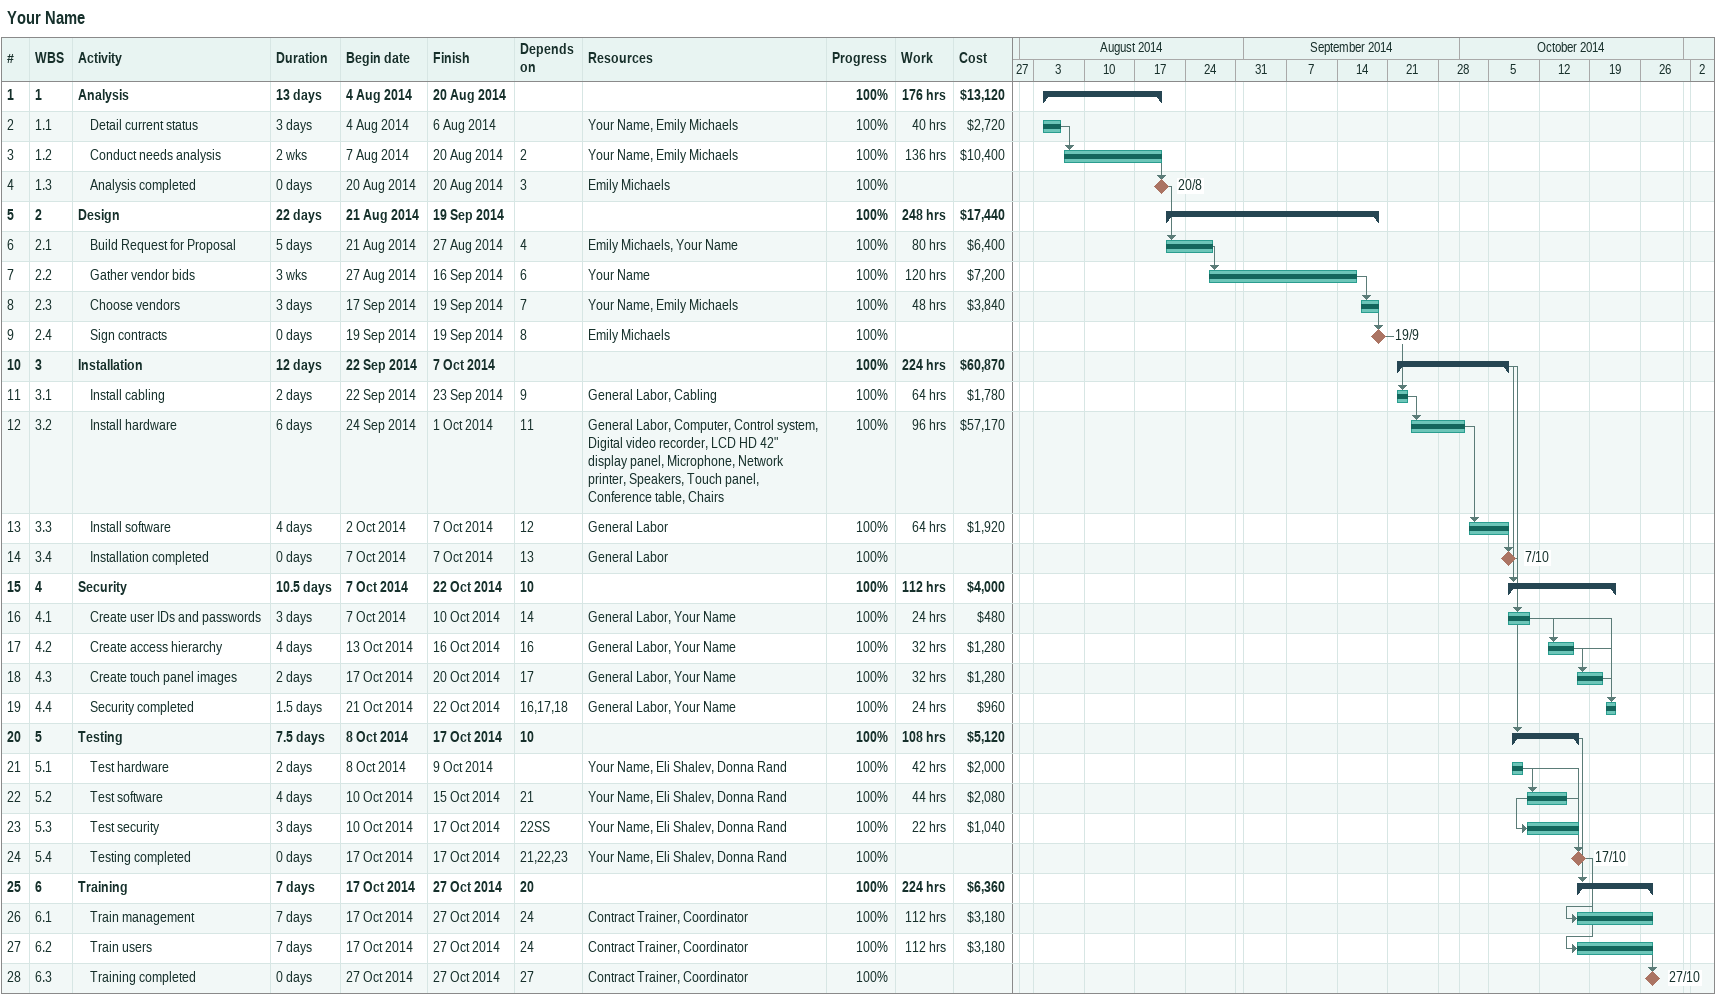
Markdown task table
Your Name

| ID | WBS | Task | Duration | Start | Finish | Predecessors | Resources | % complete | Work (h) | Cost ($) |
|---|---|---|---|---|---|---|---|---|---|---|
| 1 | 1 | **Analysis** | 13d | 2014-08-04 | 2014-08-20 |  |  | 100 | 176 | 13120 |
| 2 | 1.1 | Detail current status | 3d | 2014-08-04 | 2014-08-06 |  | Your Name, Emily Michaels | 100 | 40 | 2720 |
| 3 | 1.2 | Conduct needs analysis | 2w | 2014-08-07 | 2014-08-20 | 2 | Your Name, Emily Michaels | 100 | 136 | 10400 |
| 4 | 1.3 | Analysis completed | 0d | 2014-08-20 | 2014-08-20 | 3 | Emily Michaels | 100 |  |  |
| 5 | 2 | **Design** | 22d | 2014-08-21 | 2014-09-19 |  |  | 100 | 248 | 17440 |
| 6 | 2.1 | Build Request for Proposal | 5d | 2014-08-21 | 2014-08-27 | 4 | Emily Michaels, Your Name | 100 | 80 | 6400 |
| 7 | 2.2 | Gather vendor bids | 3w | 2014-08-27 | 2014-09-16 | 6 | Your Name | 100 | 120 | 7200 |
| 8 | 2.3 | Choose vendors | 3d | 2014-09-17 | 2014-09-19 | 7 | Your Name, Emily Michaels | 100 | 48 | 3840 |
| 9 | 2.4 | Sign contracts | 0d | 2014-09-19 | 2014-09-19 | 8 | Emily Michaels | 100 |  |  |
| 10 | 3 | **Installation** | 12d | 2014-09-22 | 2014-10-07 |  |  | 100 | 224 | 60870 |
| 11 | 3.1 | Install cabling | 2d | 2014-09-22 | 2014-09-23 | 9 | General Labor, Cabling | 100 | 64 | 1780 |
| 12 | 3.2 | Install hardware | 6d | 2014-09-24 | 2014-10-01 | 11 | General Labor, Computer, Control system, Digital video recorder, LCD HD 42" display panel, Microphone, Network printer, Speakers, Touch panel, Conference table, Chairs | 100 | 96 | 57170 |
| 13 | 3.3 | Install software | 4d | 2014-10-02 | 2014-10-07 | 12 | General Labor | 100 | 64 | 1920 |
| 14 | 3.4 | Installation completed | 0d | 2014-10-07 | 2014-10-07 | 13 | General Labor | 100 |  |  |
| 15 | 4 | **Security** | 10.5d | 2014-10-07 | 2014-10-22 | 10 |  | 100 | 112 | 4000 |
| 16 | 4.1 | Create user IDs and passwords | 3d | 2014-10-07 | 2014-10-10 | 14 | General Labor, Your Name | 100 | 24 | 480 |
| 17 | 4.2 | Create access hierarchy | 4d | 2014-10-13 | 2014-10-16 | 16 | General Labor, Your Name | 100 | 32 | 1280 |
| 18 | 4.3 | Create touch panel images | 2d | 2014-10-17 | 2014-10-20 | 17 | General Labor, Your Name | 100 | 32 | 1280 |
| 19 | 4.4 | Security completed | 1.5d | 2014-10-21 | 2014-10-22 | 16, 17, 18 | General Labor, Your Name | 100 | 24 | 960 |
| 20 | 5 | **Testing** | 7.5d | 2014-10-08 | 2014-10-17 | 10 |  | 100 | 108 | 5120 |
| 21 | 5.1 | Test hardware | 2d | 2014-10-08 | 2014-10-09 |  | Your Name, Eli Shalev, Donna Rand | 100 | 42 | 2000 |
| 22 | 5.2 | Test software | 4d | 2014-10-10 | 2014-10-15 | 21 | Your Name, Eli Shalev, Donna Rand | 100 | 44 | 2080 |
| 23 | 5.3 | Test security | 3d | 2014-10-10 | 2014-10-17 | 22SS | Your Name, Eli Shalev, Donna Rand | 100 | 22 | 1040 |
| 24 | 5.4 | Testing completed | 0d | 2014-10-17 | 2014-10-17 | 21, 22, 23 | Your Name, Eli Shalev, Donna Rand | 100 |  |  |
| 25 | 6 | **Training** | 7d | 2014-10-17 | 2014-10-27 | 20 |  | 100 | 224 | 6360 |
| 26 | 6.1 | Train management | 7d | 2014-10-17 | 2014-10-27 | 24 | Contract Trainer, Coordinator | 100 | 112 | 3180 |
| 27 | 6.2 | Train users | 7d | 2014-10-17 | 2014-10-27 | 24 | Contract Trainer, Coordinator | 100 | 112 | 3180 |
| 28 | 6.3 | Training completed | 0d | 2014-10-27 | 2014-10-27 | 27 | Contract Trainer, Coordinator | 100 |  |  |
